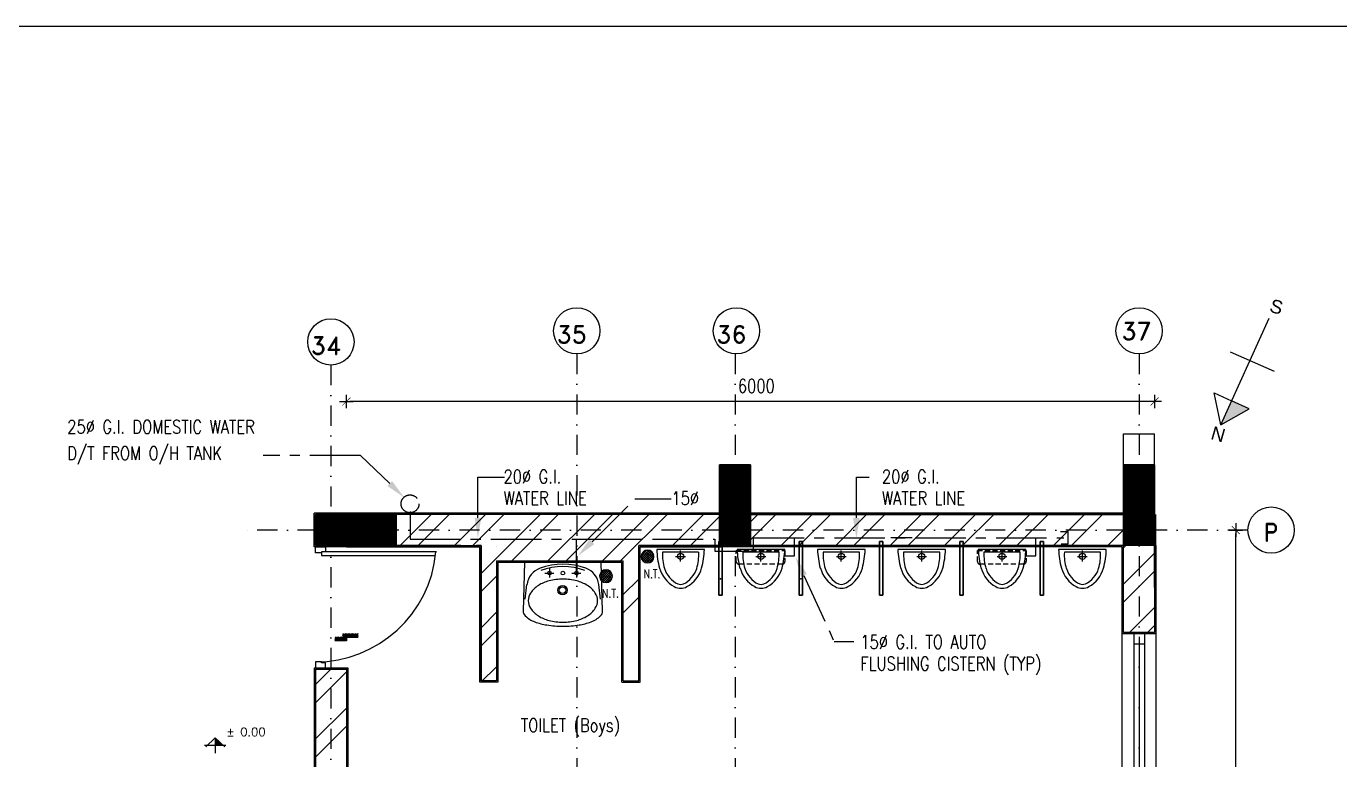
# Model space of a CAD drawing. Extents: x -437689 to -407696, y -55787 to -37037.
# Drawn here: x -431706 to -426831, y -39762 to -37037 of the extents above; entities that cross this region are included whole.
import ezdxf
from ezdxf.enums import TextEntityAlignment as Align

# ---------------------------------------------------------------- set-up
doc = ezdxf.new("R2010")
doc.units = 0
doc.header["$LTSCALE"] = 150
doc.header["$MEASUREMENT"] = 0
for name, pattern in [('CENTER', [2, 1.25, -0.25, 0.25, -0.25]), ('DASHDOT', [1, 0.5, -0.25, 0, -0.25]), ('HIDDEN', [9.525, 6.35, -3.175]), ('HIDDEN2', [0.1875, 0.125, -0.0625])]:
    doc.linetypes.add(name, pattern=pattern)
doc.layers.get('0').update_dxf_attribs({"linetype": 'CONTINUOUS'})
doc.layers.get('DEFPOINTS').update_dxf_attribs({"linetype": 'CONTINUOUS'})
for name, color, linetype in [('2MM', 1, 'CONTINUOUS'), ('3MM', 3, 'CONTINUOUS'), ('5MM', 6, 'CONTINUOUS'), ('COL', 2, 'CONTINUOUS'), ('DIM', 6, 'CONTINUOUS'), ('DOOR', 31, 'CONTINUOUS'), ('DROP', 64, 'CONTINUOUS'), ('GRID', 252, 'DASHDOT'), ('HID', 4, 'HIDDEN'), ('LAYER1', 4, 'CENTER'), ('SANITARY', 1, 'CONTINUOUS'), ('STR-QUOTA', 1, 'CONTINUOUS'), ('T-WALL', 7, 'CONTINUOUS'), ('TEXT', 7, 'CONTINUOUS'), ('TXT', 7, 'CONTINUOUS'), ('VENT', 8, 'HIDDEN'), ('WALL', 7, 'CONTINUOUS'), ('WIN-1', 56, 'CONTINUOUS')]:
    doc.layers.add(name, color=color, linetype=linetype)
doc.styles.add('ARIAL', font='ARIAL.TTF')
doc.styles.add('RD', font='ROMAND.shx', dxfattribs={"width": 0.8})
doc.styles.add('ROMAND', font='ROMAND', dxfattribs={"height": 300})
doc.styles.add('T', font='romans.shx', dxfattribs={"height": 450})
doc.styles.add('TESTI', font='ROMAND.SHX')

# ---------------------------------------------------------------- blocks, each defined once
blk = doc.blocks.new('*X0')
at = {"color": 0}
for p, q in [((12734.9, 9916.2), (12714.5, 9936.6)), ((12726.1, 9916.2), (12714.5, 9927.8)), ((12717.3, 9916.2), (12714.5, 9918.9)), ((12743.8, 9916.2), (12718.8, 9941.2)), ((12752.6, 9916.2), (12727.6, 9941.2)), ((12761.4, 9916.2), (12736.4, 9941.2)), ((12770.3, 9916.2), (12745.3, 9941.2)), ((12779.1, 9916.2), (12754.1, 9941.2)), ((12788, 9916.2), (12763, 9941.2)), ((12796.8, 9916.2), (12771.8, 9941.2)), ((12805.6, 9916.2), (12780.6, 9941.2)), ((12813.4, 9935), (12788.4, 9960)), ((12813.4, 9926.1), (12788.4, 9951.1)), ((12813.4, 9917.3), (12788.4, 9942.3)), ((12820.5, 9936.7), (12795.5, 9961.7)), ((12829.3, 9936.7), (12804.3, 9961.7)), ((12838.2, 9936.7), (12813.2, 9961.7)), ((12847, 9936.7), (12822, 9961.7)), ((12855.8, 9936.7), (12830.8, 9961.7)), ((12859.3, 9942.1), (12839.7, 9961.7)), ((12859.3, 9951), (12848.5, 9961.7)), ((12859.3, 9959.8), (12857.4, 9961.7))]:
    blk.add_line(p, q, dxfattribs=at)

msp = doc.modelspace()

# ---------------------------------------------------------------- linework, layer by layer
at = {"color": 0}
for p, q in [((-429423.5, -39004.2), (-429402.4, -38983.1)), ((-429422.9, -39012.5), (-429394.1, -38983.7)), ((-429422.4, -38999.1), (-429392.3, -39029.2)), ((-429420.4, -39018.8), (-429387.9, -38986.3)), ((-429419.4, -38993.2), (-429386.4, -39026.3)), ((-429416.5, -39023.7), (-429382.9, -38990.1)), ((-429415.2, -38988.6), (-429381.7, -39022)), ((-429411.4, -39027.5), (-429379.1, -38995.2)), ((-429409.8, -38985.1), (-429378.3, -39016.6)), ((-429402.9, -38983.2), (-429376.3, -39009.8)), ((-429393.4, -38983.9), (-429377.1, -39000.2)), ((-429423.7, -39006.7), (-429399.8, -39030.5)), ((-429420.4, -39018.8), (-429412, -39027.2)), ((-429405, -39029.9), (-429376.7, -39001.6)), ((-429396.5, -39030.2), (-429376.4, -39010.2)), ((-429577.8, -39079.5), (-429554, -39103.3)), ((-429577.7, -39077.1), (-429556.5, -39056)), ((-429577.1, -39085.3), (-429548.3, -39056.5)), ((-429576.5, -39071.9), (-429546.4, -39102.1)), ((-429574.5, -39091.6), (-429542, -39059.1)), ((-429574.5, -39091.6), (-429566.1, -39100)), ((-429573.6, -39066.1), (-429540.5, -39099.1)), ((-429570.6, -39096.6), (-429537, -39063)), ((-429569.3, -39061.4), (-429535.9, -39094.9)), ((-429565.6, -39100.3), (-429533.3, -39068.1)), ((-429563.9, -39058), (-429532.4, -39089.5)), ((-429559.1, -39102.8), (-429530.8, -39074.5)), ((-429557.1, -39056), (-429530.5, -39082.6)), ((-429550.6, -39103.1), (-429530.5, -39083)), ((-429547.5, -39056.7), (-429531.2, -39073.1))]:
    msp.add_line(p, q, dxfattribs=at)
at = {"color": 8}
for p, q in [((-429188.8, -38980.6), (-429366, -38980.6)), ((-429210.3, -38990.6), (-429344.6, -38990.6)), ((-429278.6, -38984.1), (-429278.6, -39025.7)), ((-428890.5, -38980.6), (-429067.6, -38980.6)), ((-428911.9, -38990.6), (-429046.2, -38990.6)), ((-428980.3, -38984.1), (-428980.3, -39025.7)), ((-428592.2, -38980.6), (-428769.3, -38980.6)), ((-428613.6, -38990.6), (-428747.9, -38990.6)), ((-428682, -38984.1), (-428682, -39025.7)), ((-428293.8, -38980.6), (-428471, -38980.6)), ((-428315.3, -38990.6), (-428449.6, -38990.6)), ((-428383.6, -38984.1), (-428383.6, -39025.7)), ((-427995.5, -38980.6), (-428172.6, -38980.6)), ((-428016.9, -38990.6), (-428151.2, -38990.6)), ((-428085.3, -38984.1), (-428085.3, -39025.7)), ((-427697.2, -38980.6), (-427874.3, -38980.6)), ((-427718.6, -38990.6), (-427852.9, -38990.6)), ((-427787, -38984.1), (-427787, -39025.7)), ((-429856.6, -39028.1), (-429861.6, -39209.6)), ((-429571.6, -39028.1), (-429856.6, -39028.1)), ((-429566.6, -39209.6), (-429571.6, -39028.1)), ((-429295.9, -39006.3), (-429259.5, -39006.3)), ((-428997.6, -39006.3), (-428961.2, -39006.3)), ((-428699.2, -39006.3), (-428662.8, -39006.3)), ((-428400.9, -39006.3), (-428364.5, -39006.3)), ((-428102.6, -39006.3), (-428066.2, -39006.3)), ((-427804.2, -39006.3), (-427767.8, -39006.3)), ((-429780.8, -39068.1), (-429747.4, -39068.1)), ((-429764.1, -39051.4), (-429764.1, -39084.7)), ((-429680.8, -39068.1), (-429647.4, -39068.1)), ((-429664.1, -39051.4), (-429664.1, -39084.7)), ((-429853.9, -39165.1), (-429847.5, -39111)), ((-429574.3, -39165.1), (-429580.7, -39111))]:
    msp.add_line(p, q, dxfattribs=at)
at = {"color": 8, "linetype": 'HIDDEN2'}
for p, q in [((-429070.8, -39024.9), (-429070.8, -38984.1)), ((-429070.8, -38984.1), (-428889.8, -38984.1)), ((-428889.8, -38984.1), (-428889.8, -39024.9)), ((-428175.7, -39024.9), (-428175.7, -38984.1)), ((-428175.7, -38984.1), (-427994.7, -38984.1)), ((-427994.7, -38984.1), (-427994.7, -39024.9)), ((-428900, -39035), (-429060.7, -39035)), ((-428004.8, -39035), (-428165.5, -39035))]:
    msp.add_line(p, q, dxfattribs=at)
at = {"color": 8}
for centre, radius in [((-429277.4, -39006.4), 11.5), ((-428979.1, -39006.4), 11.5), ((-428680.7, -39006.4), 11.5), ((-428382.4, -39006.4), 11.5), ((-428084.1, -39006.4), 11.5), ((-427785.7, -39006.4), 11.5), ((-429764.1, -39068.1), 6.77), ((-429714.1, -39068.1), 6.77), ((-429664.1, -39068.1), 6.77), ((-429715.6, -39131.8), 17.5), ((-429715.6, -39131.8), 12.3)]:
    msp.add_circle(centre, radius, dxfattribs=at)
for centre, start, end in [((-429399.9, -39006.7), 90, 270), ((-429399.9, -39006.7), 270, 90), ((-429554, -39079.6), 90, 270), ((-429554, -39079.6), 270, 90)]:
    msp.add_arc(centre, 23.8, start, end)
for centre, radius, start, end in [((-429042.2, -38967.6), 324, 182.29, 194.6621), ((-429156.5, -38999.7), 188.3, 177.2241, 196.0171), ((-429398.3, -38999.7), 188.3, 343.9829, 2.7759), ((-429512.6, -38967.6), 324, 345.3379, 357.71), ((-428743.9, -38967.6), 324, 182.29, 194.6621), ((-428858.2, -38999.7), 188.3, 177.2241, 196.0171), ((-429100, -38999.7), 188.3, 343.9829, 2.7759), ((-429214.2, -38967.6), 324, 345.3379, 357.71), ((-428445.6, -38967.6), 324, 182.29, 194.6621), ((-428559.8, -38999.7), 188.3, 177.2241, 196.0171), ((-428801.6, -38999.7), 188.3, 343.9829, 2.7759), ((-428915.9, -38967.6), 324, 345.3379, 357.71), ((-428147.2, -38967.6), 324, 182.29, 194.6621), ((-428261.5, -38999.7), 188.3, 177.2241, 196.0171), ((-428503.3, -38999.7), 188.3, 343.9829, 2.7759), ((-428617.6, -38967.6), 324, 345.3379, 357.71), ((-427848.9, -38967.6), 324, 182.29, 194.6621), ((-427963.2, -38999.7), 188.3, 177.2241, 196.0171), ((-428205, -38999.7), 188.3, 343.9829, 2.7759), ((-428319.2, -38967.6), 324, 345.3379, 357.71), ((-427550.6, -38967.6), 324, 182.29, 194.6621), ((-427664.8, -38999.7), 188.3, 177.2241, 196.0171), ((-427906.6, -38999.7), 188.3, 343.9829, 2.7759), ((-428020.9, -38967.6), 324, 345.3379, 357.71), ((-429773.9, -39119.7), 74, 109.7205, 173.2872), ((-429714.1, -39286.7), 251.4, 70.2795, 109.7205), ((-429714.1, -39286.7), 242.5, 70.2795, 109.7205), ((-429654.2, -39119.7), 74, 6.7128, 70.2795), ((-429244.5, -39018.2), 115, 195.8507, 240.7224), ((-429309.8, -39018.2), 115, 299.2776, 344.1493), ((-428946.1, -39018.2), 115, 195.8507, 240.7224), ((-429011.5, -39018.2), 115, 299.2776, 344.1493), ((-428647.8, -39018.2), 115, 195.8507, 240.7224), ((-428713.1, -39018.2), 115, 299.2776, 344.1493), ((-428349.5, -39018.2), 115, 195.8507, 240.7224), ((-428414.8, -39018.2), 115, 299.2776, 344.1493), ((-428051.1, -39018.2), 115, 195.8507, 240.7224), ((-428116.5, -39018.2), 115, 299.2776, 344.1493), ((-427752.8, -39018.2), 115, 195.8507, 240.7224), ((-427818.1, -39018.2), 115, 299.2776, 344.1493), ((-429730.2, -39234.7), 142.1, 104.4333, 121.8551), ((-429714.1, -39297.1), 206.5, 90, 104.4333), ((-429714.1, -39297.1), 206.5, 75.5667, 90), ((-429698, -39234.7), 142.1, 58.1449, 75.5667), ((-429243.6, -39020.5), 98.4, 198.4711, 243.4319), ((-429310.6, -39020.5), 98.4, 296.5681, 341.5289), ((-428945.3, -39020.5), 98.4, 198.4711, 243.4319), ((-429012.3, -39020.5), 98.4, 296.5681, 341.5289), ((-428646.9, -39020.5), 98.4, 198.4711, 243.4319), ((-428714, -39020.5), 98.4, 296.5681, 341.5289), ((-428348.6, -39020.5), 98.4, 198.4711, 243.4319), ((-428415.6, -39020.5), 98.4, 296.5681, 341.5289), ((-428050.3, -39020.5), 98.4, 198.4711, 243.4319), ((-428117.3, -39020.5), 98.4, 296.5681, 341.5289), ((-427751.9, -39020.5), 98.4, 198.4711, 243.4319), ((-427819, -39020.5), 98.4, 296.5681, 341.5289), ((-429791.7, -39170.6), 51.1, 146.3116, 180), ((-429754.6, -39195.3), 95.7, 121.8551, 146.3116), ((-429673.6, -39195.3), 95.7, 33.6884, 58.1449), ((-429636.5, -39170.6), 51.1, 0, 33.6884), ((-429279.9, -39080.7), 43.2, 241.1669, 273.7628), ((-429273.8, -39057.9), 52.4, 254.7817, 266.4121), ((-429274.4, -39080.7), 43.2, 266.2372, 298.8331), ((-429280.4, -39057.9), 52.4, 273.5879, 285.2183), ((-428981.6, -39080.7), 43.2, 241.1669, 273.7628), ((-428975.5, -39057.9), 52.4, 254.7817, 266.4121), ((-428982.1, -39057.9), 52.4, 273.5879, 285.2183), ((-428976, -39080.7), 43.2, 266.2372, 298.8331), ((-428683.2, -39080.7), 43.2, 241.1669, 273.7628), ((-428677.2, -39057.9), 52.4, 254.7817, 266.4121), ((-428683.7, -39057.9), 52.4, 273.5879, 285.2183), ((-428677.7, -39080.7), 43.2, 266.2372, 298.8331), ((-428384.9, -39080.7), 43.2, 241.1669, 273.7628), ((-428378.8, -39057.9), 52.4, 254.7817, 266.4121), ((-428379.4, -39080.7), 43.2, 266.2372, 298.8331), ((-428385.4, -39057.9), 52.4, 273.5879, 285.2183), ((-428086.6, -39080.7), 43.2, 241.1669, 273.7628), ((-428080.5, -39057.9), 52.4, 254.7817, 266.4121), ((-428087.1, -39057.9), 52.4, 273.5879, 285.2183), ((-428081, -39080.7), 43.2, 266.2372, 298.8331), ((-427788.2, -39080.7), 43.2, 241.1669, 273.7628), ((-427782.2, -39057.9), 52.4, 254.7817, 266.4121), ((-427788.7, -39057.9), 52.4, 273.5879, 285.2183), ((-427782.7, -39080.7), 43.2, 266.2372, 298.8331), ((-429791.7, -39170.6), 51.1, 180, 213.6884), ((-429636.5, -39170.6), 51.1, 326.3116, 360), ((-429837.5, -39209.6), 24.1, 176.8439, 180), ((-429837.5, -39209.6), 24.1, 180, 227.4898), ((-429779.2, -39146.1), 110.3, 227.4898, 249.2086), ((-429754.6, -39145.9), 95.7, 213.6884, 238.1449), ((-429730.2, -39106.5), 142.1, 238.1449, 255.5667), ((-429714.1, -39044.1), 206.5, 255.5667, 270), ((-429714.1, -39044.1), 206.5, 270, 284.4333), ((-429698, -39106.5), 142.1, 284.4333, 301.8551), ((-429673.6, -39145.9), 95.7, 301.8551, 326.3116), ((-429648.9, -39146.1), 110.3, 290.7914, 312.5102), ((-429590.7, -39209.6), 24.1, 312.5102, 360), ((-429590.7, -39209.6), 24.1, 0, 3.1561), ((-429740, -39042.8), 220.8, 249.2086, 261.0621), ((-429714.1, -38877.9), 387.7, 261.0621, 270), ((-429714.1, -38877.9), 387.7, 270, 278.9379), ((-429688.2, -39042.8), 220.8, 278.9379, 290.7914)]:
    msp.add_arc(centre, radius, start, end, dxfattribs=at)
at = {"color": 8, "linetype": 'HIDDEN2'}
for centre, start, end in [((-429060.7, -39024.9), 180, 270), ((-428900, -39024.9), 270, 360), ((-428165.5, -39024.9), 180, 270), ((-428004.8, -39024.9), 270, 360)]:
    msp.add_arc(centre, 10.1, start, end, dxfattribs=at)
at = {"layer": '2MM'}
for p, q in [((-430517.8, -38455.6), (-430517.8, -38405.6)), ((-427517.8, -38405.6), (-427517.8, -38455.6)), ((-430542.8, -38430.6), (-430492.8, -38430.6)), ((-427492.8, -38430.6), (-427542.8, -38430.6)), ((-427216.8, -38883.3), (-427216.8, -38933.3)), ((-427241.8, -38908.3), (-427191.8, -38908.3))]:
    msp.add_line(p, q, dxfattribs=at)
at = {"layer": '3MM', "color": 7}
for p, q in [((-431004.7, -39680.4), (-431040, -39713.5)), ((-431004.7, -39680.4), (-431004.7, -39736.7)), ((-431004.7, -39680.4), (-430969.4, -39713.5)), ((-431043.9, -39708), (-430965.6, -39708))]:
    msp.add_line(p, q, dxfattribs=at)
msp.add_solid([(-431004.7, -39680.4), (-431004.7, -39708), (-430975.3, -39708)], dxfattribs=at)
at = {"layer": '5MM'}
msp.add_lwpolyline([(-430473.5, -39307.7), (-430517.8, -39307.7), (-430517.8, -39320), (-430560.3, -39320)], dxfattribs=at)
at = {"layer": 'COL', "color": 7}
for p, q in [((-427272.7, -38517.3), (-427093.1, -38121.6)), ((-427237.7, -38246.5), (-427074.5, -38317.9)), ((-427297.1, -38398.8), (-427232.3, -38428.2)), ((-427272.7, -38517.3), (-427297.1, -38398.8)), ((-427272.7, -38517.3), (-427167.4, -38457.6)), ((-427167.4, -38457.6), (-427232.3, -38428.2))]:
    msp.add_line(p, q, dxfattribs=at)
at = {"layer": 'COL'}
for p, q in [((-429017.8, -38665.6), (-429132.8, -38665.6)), ((-429017.8, -38665.6), (-429132.8, -38665.6)), ((-427517.8, -38665.6), (-427632.8, -38665.6)), ((-427517.8, -38665.6), (-427632.8, -38665.6)), ((-430332.8, -38850.6), (-430332.8, -38965.6)), ((-430332.8, -38850.6), (-430332.8, -38965.6))]:
    msp.add_line(p, q, dxfattribs=at)
at = {"layer": 'COL', "const_width": 115}
for points in [[(-429075.3, -38665.6), (-429075.3, -38965.6)], [(-427575.3, -38665.6), (-427575.3, -38965.6)], [(-430332.8, -38908.1), (-430632.8, -38908.1)]]:
    msp.add_lwpolyline(points, dxfattribs=at)
at = {"layer": 'COL'}
for points in [[(-429017.8, -38665.6), (-429017.8, -38965.6), (-429017.8, -38965.6), (-429132.8, -38965.6), (-429132.8, -38665.6)], [(-427517.8, -38665.6), (-427517.8, -38965.6), (-427517.8, -38965.6), (-427632.8, -38965.6), (-427632.8, -38665.6)], [(-430332.8, -38850.6), (-430632.8, -38850.6), (-430632.8, -38850.6), (-430632.8, -38965.6), (-430332.8, -38965.6)]]:
    msp.add_lwpolyline(points, close=True, dxfattribs=at)
at = {"layer": 'COL', "color": 7}
for points in [[(-427272.7, -38517.3), (-427232.3, -38428.2), (-427203.9, -38478.3), (-427220, -38487.5)], [(-427167.4, -38457.6), (-427272.7, -38517.3), (-427272.7, -38517.3), (-427232.3, -38428.2)], [(-427220, -38487.5), (-427167.4, -38457.6), (-427232.3, -38428.2), (-427199.8, -38442.9)], [(-427203.9, -38478.3), (-427220, -38487.5), (-427220, -38487.5), (-427167.4, -38457.6)]]:
    msp.add_solid(points, dxfattribs=at)
at = {"layer": 'DEFPOINTS', "color": 8}
for p, q in [((-429856.6, -39028.1), (-429861.6, -39209.6)), ((-429571.6, -39028.1), (-429856.6, -39028.1)), ((-429566.6, -39209.6), (-429571.6, -39028.1))]:
    msp.add_line(p, q, dxfattribs=at)
for centre, radius, start, end in [((-429837.5, -39209.6), 24.1, 180, 227.4898), ((-429779.2, -39146.1), 110.3, 227.4898, 249.2086), ((-429648.9, -39146.1), 110.3, 290.7914, 312.5102), ((-429590.7, -39209.6), 24.1, 312.5102, 360), ((-429590.7, -39209.6), 24.1, 0, 3.1561), ((-429740, -39042.8), 220.8, 249.2086, 261.0621), ((-429714.1, -38877.9), 387.7, 261.0621, 270), ((-429714.1, -38877.9), 387.7, 270, 278.9379), ((-429688.2, -39042.8), 220.8, 278.9379, 290.7914)]:
    msp.add_arc(centre, radius, start, end, dxfattribs=at)
at = {"layer": 'DIM', "color": 1, "ltscale": 900}
msp.add_line((-427216.8, -40788.3), (-427216.8, -38920.8), dxfattribs=at)
at = {"layer": 'DIM', "color": 7, "const_width": 2.5}
for points in [[(-430502.8, -38415.6), (-430532.8, -38445.6)], [(-427532.8, -38445.6), (-427502.8, -38415.6)], [(-427201.8, -38923.3), (-427231.8, -38893.3)]]:
    msp.add_lwpolyline(points, dxfattribs=at)
at = {"layer": 'DOOR', "color": 8}
for p, q in [((-430632.8, -38993.1), (-430632.8, -38970.6)), ((-430632.8, -38970.6), (-430595.3, -38970.6)), ((-430610.3, -38993.1), (-430632.8, -38993.1)), ((-430183.8, -38989.3), (-430610.3, -38989.3)), ((-430610.3, -38989.3), (-430610.3, -39002.5)), ((-430595.3, -38989.3), (-430610.3, -38989.3)), ((-430610.3, -38989.3), (-430610.3, -38993.1)), ((-430595.3, -38970.6), (-430595.3, -38989.3)), ((-430610.3, -39002.5), (-430187.4, -39002.5)), ((-430632.8, -39398.1), (-430632.8, -39420.6)), ((-430610.3, -39398.1), (-430632.8, -39398.1)), ((-430632.8, -39420.6), (-430595.3, -39420.6)), ((-430610.3, -39401.8), (-430610.3, -39398.1)), ((-430595.3, -39401.8), (-430610.3, -39401.8)), ((-430595.3, -39420.6), (-430595.3, -39401.8))]:
    msp.add_line(p, q, dxfattribs=at)
msp.add_arc((-430633.2, -38948.5), 449.6, 270.0549, 354.7841, dxfattribs=at)
at = {"layer": 'GRID'}
for p, q in [((-429662.8, -38254.2), (-429662.8, -43799.9)), ((-429075.3, -38254.2), (-429075.3, -43799.9)), ((-427575.3, -38254.2), (-427575.3, -43799.9)), ((-430575.3, -38295.6), (-430575.3, -43799.9)), ((-427171.5, -38908.3), (-430923.8, -38908.3))]:
    msp.add_line(p, q, dxfattribs=at)
at = {"layer": 'LAYER1'}
for p, q in [((-430281.6, -38839.7), (-430281.6, -38941.8)), ((-430281.6, -38941.8), (-429150.1, -38941.8)), ((-429664.1, -39068.1), (-429664.1, -38941.8)), ((-429512.4, -38941.8), (-429432.8, -38941.8)), ((-429150.1, -38941.8), (-429150.1, -38986.8)), ((-429006.4, -38986.8), (-429006.4, -38937.6)), ((-429006.4, -38937.6), (-427854.6, -38937.6)), ((-428854, -39003.5), (-428854, -38937.2)), ((-428497.5, -38935.8), (-428418, -38935.8)), ((-427958.9, -39003.5), (-427958.9, -38937.2)), ((-427838.9, -38914.9), (-427866.6, -38914.9)), ((-427838.9, -38959.9), (-427838.9, -38914.9)), ((-429150.1, -38986.8), (-429006.4, -38986.8)), ((-427864.8, -38959.9), (-427838.9, -38959.9)), ((-428889.8, -39003.5), (-428854, -39003.5)), ((-427994.8, -39003.5), (-427958.9, -39003.5))]:
    msp.add_line(p, q, dxfattribs=at)
for points in [[(-430356.9, -38735.5), (-430465.4, -38631), (-430775.8, -38631), (-430826.2, -38631)], [(-430029.5, -38863.3), (-430029.5, -38712.1), (-429981.6, -38712.1), (-429931.2, -38712.1)], [(-428624.9, -38863.3), (-428624.9, -38712.1), (-428577, -38712.1)], [(-429606.1, -38951.5), (-429447.4, -38792.9), (-429362.9, -38792.9), (-429312.5, -38792.9)], [(-428819.5, -39076.6), (-428707.4, -39322.6), (-428634, -39322.6), (-428634, -39322.6)]]:
    msp.add_lwpolyline(points, dxfattribs=at)
msp.add_circle((-430281.6, -38810.8), 33.2, dxfattribs=at)
for points in [[(-430348.2, -38726.5), (-430302.9, -38787.5), (-430365.6, -38744.5)], [(-430017, -38863.3), (-430029.5, -38938.3), (-430042, -38863.3)], [(-428612.4, -38863.3), (-428624.9, -38938.3), (-428637.4, -38863.3)], [(-429597.3, -38960.3), (-429659.1, -39004.5), (-429614.9, -38942.6)], [(-428830.9, -39081.8), (-428850.7, -39008.4), (-428808.2, -39071.4)]]:
    msp.add_solid(points, dxfattribs=at)
at = {"layer": 'SANITARY'}
for p, q in [((-429123.2, -38950.6), (-429135.7, -38950.6)), ((-429135.7, -38950.6), (-429135.7, -39150.6)), ((-429123.2, -38950.6), (-429135.7, -38950.6)), ((-429135.7, -38950.6), (-429135.7, -39150.6)), ((-429135.7, -39150.6), (-429135.7, -38950.6)), ((-429135.7, -38950.6), (-429123.2, -38950.6)), ((-429123.2, -39150.6), (-429123.2, -38950.6)), ((-429123.2, -39150.6), (-429123.2, -38950.6)), ((-429123.2, -38950.6), (-429123.2, -39150.6)), ((-428837.4, -39150.6), (-428837.4, -38950.6)), ((-428837.4, -38950.6), (-428824.9, -38950.6)), ((-428824.9, -38950.6), (-428837.4, -38950.6)), ((-428837.4, -38950.6), (-428837.4, -39150.6)), ((-428824.9, -38950.6), (-428824.9, -39150.6)), ((-428824.9, -39150.6), (-428824.9, -38950.6)), ((-428539.1, -39150.6), (-428539.1, -38950.6)), ((-428539.1, -38950.6), (-428526.6, -38950.6)), ((-428526.6, -38950.6), (-428539.1, -38950.6)), ((-428539.1, -38950.6), (-428539.1, -39150.6)), ((-428526.6, -38950.6), (-428526.6, -39150.6)), ((-428526.6, -39150.6), (-428526.6, -38950.6)), ((-428240.7, -39150.6), (-428240.7, -38950.6)), ((-428240.7, -38950.6), (-428228.2, -38950.6)), ((-428228.2, -38950.6), (-428240.7, -38950.6)), ((-428240.7, -38950.6), (-428240.7, -39150.6)), ((-428228.2, -38950.6), (-428228.2, -39150.6)), ((-428228.2, -39150.6), (-428228.2, -38950.6)), ((-427942.4, -39150.6), (-427942.4, -38950.6)), ((-427942.4, -38950.6), (-427929.9, -38950.6)), ((-427929.9, -38950.6), (-427942.4, -38950.6)), ((-427942.4, -38950.6), (-427942.4, -39150.6)), ((-427929.9, -38950.6), (-427929.9, -39150.6)), ((-427929.9, -39150.6), (-427929.9, -38950.6)), ((-429135.7, -39150.6), (-429123.2, -39150.6)), ((-429135.7, -39150.6), (-429123.2, -39150.6)), ((-429123.2, -39150.6), (-429135.7, -39150.6)), ((-428824.9, -39150.6), (-428837.4, -39150.6)), ((-428837.4, -39150.6), (-428824.9, -39150.6)), ((-428526.6, -39150.6), (-428539.1, -39150.6)), ((-428539.1, -39150.6), (-428526.6, -39150.6)), ((-428228.2, -39150.6), (-428240.7, -39150.6)), ((-428240.7, -39150.6), (-428228.2, -39150.6)), ((-427929.9, -39150.6), (-427942.4, -39150.6)), ((-427942.4, -39150.6), (-427929.9, -39150.6))]:
    msp.add_line(p, q, dxfattribs=at)
at = {"layer": 'STR-QUOTA', "color": 1, "ltscale": 900}
msp.add_line((-427530.3, -38430.6), (-430505.3, -38430.6), dxfattribs=at)
at = {"layer": 'T-WALL', "linetype": 'CONTINUOUS', "ltscale": 900}
for p, q in [((-427632.8, -38550.6), (-427517.8, -38550.6)), ((-427632.8, -38665.6), (-427632.8, -38550.6)), ((-427517.8, -38665.6), (-427517.8, -38550.6)), ((-427632.8, -38665.6), (-427517.8, -38665.6))]:
    msp.add_line(p, q, dxfattribs=at)
at = {"layer": 'TEXT', "linetype": 'CONTINUOUS'}
for centre in [(-430575.3, -38209.6), (-429662.8, -38168.2), (-429070.3, -38168.2), (-427575.3, -38168.2), (-427085.5, -38908.3)]:
    msp.add_circle(centre, 86, dxfattribs=at)
at = {"layer": 'VENT'}
for p, q in [((-427595.3, -39330.6), (-427555.3, -39330.6)), ((-427575.3, -39330.6), (-427575.3, -39856.8))]:
    msp.add_line(p, q, dxfattribs=at)
at = {"layer": 'WALL', "color": 7, "linetype": 'CONTINUOUS', "ltscale": 900}
msp.add_line((-437689.1, -37036.7), (-411439.1, -37036.7), dxfattribs=at)
at = {"layer": 'WALL', "color": 9}
for p, q in [((-427517.8, -38845.6), (-430637.8, -38845.6)), ((-430022.8, -38970.6), (-430637.8, -38970.6)), ((-427637.8, -38970.6), (-429427.8, -38970.6)), ((-429427.8, -39472.8), (-429427.8, -38970.6)), ((-427637.8, -40005.6), (-427637.8, -38970.6)), ((-429495.3, -39472.8), (-429495.3, -39028.1)), ((-427512.8, -39294.3), (-427512.8, -42369.4))]:
    msp.add_line(p, q, dxfattribs=at)
at = {"layer": 'WALL', "color": 9, "linetype": 'CONTINUOUS', "ltscale": 900}
for p, q in [((-430637.8, -38970.6), (-430637.8, -38845.6)), ((-430637.8, -39420.6), (-430512.8, -39420.6)), ((-430637.8, -39425.6), (-430637.8, -40863.1)), ((-430512.8, -39420.6), (-430512.8, -40345.6))]:
    msp.add_line(p, q, dxfattribs=at)
at = {"layer": 'WALL', "linetype": 'CONTINUOUS'}
for p, q in [((-430522.8, -38845.6), (-430637.7, -38845.6)), ((-430522.8, -38850.6), (-430632.8, -38850.6)), ((-430632.8, -38850.6), (-430632.8, -38966)), ((-429132.8, -38850.6), (-430517.8, -38850.6)), ((-429017.8, -38850.6), (-427632.8, -38850.6)), ((-430517.8, -38965.6), (-430017.8, -38965.6)), ((-430017.8, -39467.8), (-430017.8, -38965.6)), ((-429432.8, -38965.6), (-429132.8, -38965.6)), ((-429427.8, -38970.6), (-429127.8, -38970.6)), ((-427517.8, -38965.6), (-427517.8, -39289.3)), ((-429960.1, -39023.1), (-429960.3, -39467.8)), ((-429960.1, -39023.1), (-429490.3, -39023.1)), ((-427517.8, -39289.3), (-427632.8, -39289.3)), ((-429960.3, -39467.8), (-430017.8, -39467.8))]:
    msp.add_line(p, q, dxfattribs=at)
at = {"layer": 'WALL', "linetype": 'CONTINUOUS', "ltscale": 900}
for p, q in [((-430632.8, -38965.6), (-430632.8, -38850.6)), ((-430637.8, -39420.6), (-430637.8, -39555.5)), ((-430632.8, -39425.6), (-430632.8, -40858.1)), ((-430632.8, -39425.6), (-430517.8, -39425.6)), ((-430517.8, -39420.6), (-430517.8, -40408.3)), ((-430517.8, -39425.6), (-430517.8, -39555.5))]:
    msp.add_line(p, q, dxfattribs=at)
at = {"layer": 'WALL'}
for p, q in [((-427517.8, -38850.6), (-430517.8, -38850.6)), ((-427517.8, -39121.8), (-427517.8, -38850.6)), ((-427512.8, -39121.8), (-427512.8, -38850.6)), ((-430093.4, -38965.6), (-430632.8, -38965.6)), ((-430093.4, -38965.6), (-430632.8, -38965.6)), ((-430017.8, -38965.6), (-430035.9, -38965.6)), ((-430017.8, -38965.6), (-430017.8, -39467.8)), ((-429960.1, -38970.6), (-429960.1, -38970.6)), ((-427632.8, -38965.6), (-429432.8, -38965.6)), ((-429432.8, -39467.8), (-429432.8, -38965.6)), ((-427632.8, -39289.3), (-427632.8, -38965.6)), ((-429490.3, -39467.8), (-429490.3, -39023.1)), ((-430017.8, -39467.8), (-429960.3, -39467.8)), ((-429495.3, -39472.8), (-429427.8, -39472.8)), ((-429490.3, -39467.8), (-429432.8, -39467.8))]:
    msp.add_line(p, q, dxfattribs=at)
at = {"layer": 'WALL', "color": 9, "linetype": 'DASHDOT', "ltscale": 900}
for p, q in [((-430318.1, -38965.6), (-430203.1, -38850.6)), ((-430250.8, -38965.6), (-430135.8, -38850.6)), ((-430116.1, -38965.6), (-430001.1, -38850.6)), ((-430048.7, -38965.6), (-429933.7, -38850.6)), ((-430017.8, -39069.4), (-429799, -38850.6)), ((-429904.2, -39023.1), (-429731.7, -38850.6)), ((-429769.5, -39023.1), (-429597, -38850.6)), ((-429702.1, -39023.1), (-429529.6, -38850.6)), ((-429567.4, -39023.1), (-429394.9, -38850.6)), ((-429500.1, -39023.1), (-429327.6, -38850.6)), ((-429305.1, -38962.8), (-429192.9, -38850.6)), ((-429237.9, -38962.9), (-429125.5, -38850.6)), ((-429103.4, -38963.2), (-428990.8, -38850.6)), ((-429036.2, -38963.3), (-428923.5, -38850.6)), ((-428901.7, -38963.5), (-428788.8, -38850.6)), ((-428834.4, -38963.6), (-428721.4, -38850.6)), ((-428699.9, -38963.8), (-428586.7, -38850.6)), ((-428632.7, -38963.9), (-428519.3, -38850.6)), ((-428498.2, -38964.2), (-428384.6, -38850.6)), ((-428431, -38964.3), (-428317.3, -38850.6)), ((-428296.5, -38964.5), (-428182.6, -38850.6)), ((-428229.3, -38964.6), (-428115.2, -38850.6)), ((-428094.8, -38964.8), (-427980.5, -38850.6)), ((-428027.5, -38964.9), (-427913.2, -38850.6)), ((-427893, -38965.2), (-427778.5, -38850.6)), ((-427825.8, -38965.3), (-427711.1, -38850.6)), ((-427691.3, -38965.5), (-427576.4, -38850.6)), ((-427632.8, -38974.3), (-427517.8, -38859.3)), ((-430517.8, -38970.6), (-430022.8, -38970.6)), ((-427632.8, -39109), (-427517.8, -38994)), ((-430017.8, -39136.7), (-429960.3, -39079.2)), ((-429490.3, -39148), (-429432.8, -39090.5)), ((-427632.8, -39176.4), (-427517.8, -39061.4)), ((-429490.3, -39215.4), (-429432.8, -39157.9)), ((-427611.1, -39289.3), (-427517.8, -39196.1)), ((-430017.8, -39271.4), (-429960.3, -39213.9)), ((-430017.8, -39338.8), (-429960.3, -39281.3)), ((-427543.7, -39289.3), (-427517.8, -39263.4)), ((-430632.8, -39482.3), (-430576.1, -39425.6)), ((-430632.8, -39549.7), (-430517.8, -39434.7)), ((-430017, -39472.7), (-429960.3, -39416)), ((-430632.8, -39684.4), (-430517.8, -39569.4)), ((-430632.8, -39751.7), (-430517.8, -39636.7))]:
    msp.add_line(p, q, dxfattribs=at)
at = {"layer": 'WALL', "color": 9, "linetype": 'CONTINUOUS'}
for p, q in [((-430022.8, -39472.8), (-430022.8, -38970.6)), ((-427512.8, -38965.6), (-427512.8, -39294.3)), ((-429955.1, -39028), (-429955.3, -39472.8)), ((-429955.3, -39028.1), (-429495.3, -39028.1)), ((-427512.8, -39294.3), (-427637.8, -39294.3)), ((-429955.3, -39472.8), (-430022.8, -39472.8))]:
    msp.add_line(p, q, dxfattribs=at)
at = {"layer": 'WALL', "linetype": 'DASHDOT', "ltscale": 900}
for p, q in [((-428855.3, -38981.8), (-428855.3, -38984.1)), ((-430632.8, -40245.6), (-430632.8, -39425.6)), ((-430632.8, -39425.6), (-430517.8, -39425.6)), ((-430517.8, -39425.6), (-430517.8, -40245.6))]:
    msp.add_line(p, q, dxfattribs=at)
at = {"layer": 'WALL', "color": 2, "linetype": 'CONTINUOUS', "ltscale": 900}
for p in [(-429129.5, -39089.5), (-429129.5, -39089.5), (-429129.5, -39089.5), (-428831.1, -39089.5), (-428831.1, -39089.5)]:
    msp.add_point(p, dxfattribs=at)
at = {"layer": 'WIN-1'}
for p, q in [((-427595.3, -39294.3), (-427595.3, -39894.3)), ((-427555.3, -39294.3), (-427555.3, -39894.3))]:
    msp.add_line(p, q, dxfattribs=at)

# ---------------------------------------------------------------- block references
at = {"layer": 'DROP', "xscale": 0.5999999999767169, "yscale": 0.5999999999985448, "zscale": 0.6, "rotation": 180}
msp.add_blockref('*X0', (-422844.8, -33343), dxfattribs=at)

# ---------------------------------------------------------------- texts
at = {"color": 7, "style": 'RD', "width": 0.8}
msp.add_text('6000', height=50, dxfattribs=at).set_placement((-429064.9, -38398.1))
at = {"layer": 'DIM', "color": 7, "style": 'RD'}
msp.add_text('%%P 0.00', height=31.25, dxfattribs=at).set_placement((-430818, -39658), align=Align.MIDDLE_RIGHT)
at = {"layer": 'HID', "color": 7, "style": 'ARIAL'}
for s, p in [('S', (-427094.8, -38096.4)), ('N', (-427312.8, -38569.3))]:
    msp.add_text(s, height=50, rotation=344.0706, dxfattribs=at).set_placement(p)
at = {"layer": 'TEXT', "style": 'ROMAND'}
for s, p in [('35', (-429736.8, -38214.1)), ('36', (-429144.3, -38214.1)), ('37', (-427640.5, -38201.8)), ('34', (-430649.3, -38255.5)), ('P', (-427113.7, -38949.3))]:
    msp.add_text(s, height=65, dxfattribs=at).set_placement(p)
at = {"layer": 'TEXT', "style": 'T', "width": 0.8}
for s, p in [('25%%c G.I. DOMESTIC WATER', (-431553.8, -38549.7)), ('D/T FROM O/H TANK', (-431553.8, -38647.8)), ('20%%c G.I.', (-429934.6, -38734.7)), ('20%%c G.I.', (-428530, -38734.7)), ('WATER LINE', (-429934.6, -38815)), ('15%%c', (-429311.3, -38815)), ('WATER LINE', (-428530, -38815)), ('15%%c G.I. TO AUTO', (-428610.3, -39349.2)), ('FLUSHING CISTERN (TYP)', (-428610.3, -39429.4))]:
    msp.add_text(s, height=50, dxfattribs=at).set_placement(p)
at = {"layer": 'TXT', "style": 'TESTI', "width": 0.8}
for s, height, p in [('N.T.', 31.5, (-429414.8, -39086.7)), ('N.T.', 31.5, (-429568.9, -39159.5)), ('TOILET (Boys)', 50, (-429870.3, -39658.3))]:
    msp.add_text(s, height=height, dxfattribs=at).set_placement(p)

doc.saveas('drawing.dxf')
